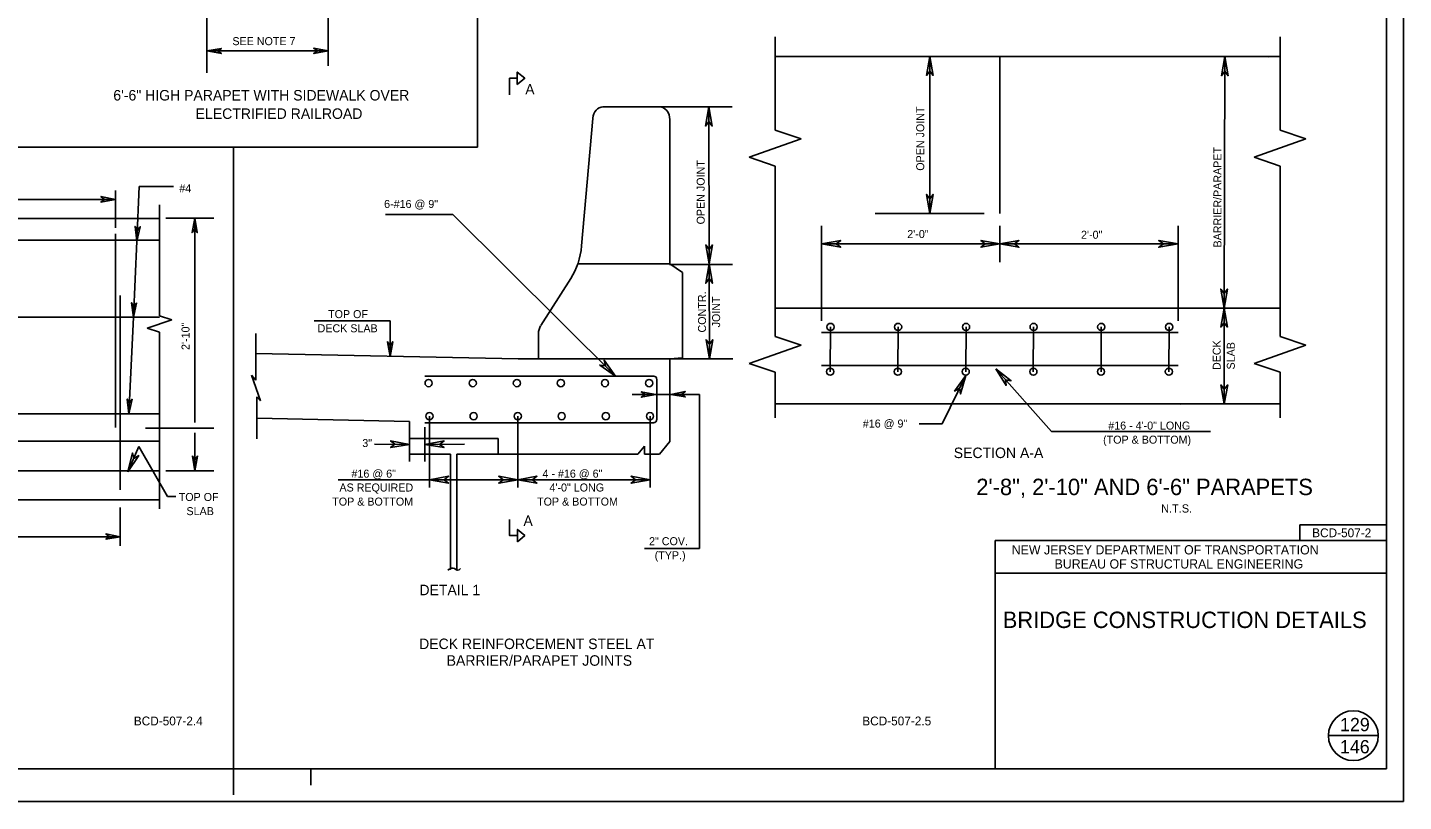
# Model space of a CAD drawing. Extents: x 528.22 to 531.18, y 154.44 to 156.27.
# Drawn here: x 529.419 to 531.177, y 154.438 to 155.427 of the extents above; entities that cross this region are included whole.
import ezdxf

# ---------------------------------------------------------------- set-up
doc = ezdxf.new("R2010")
doc.units = 0
for name, color, linetype in [('1', 7, 'Continuous'), ('39', 7, 'Continuous'), ('Level 1', 7, 'Continuous'), ('Level 2', 7, 'Continuous'), ('Level 3', 7, 'Continuous'), ('Level 41', 7, 'Continuous'), ('Level 5', 7, 'Continuous')]:
    doc.layers.add(name, color=color, linetype=linetype)

msp = doc.modelspace()

# ---------------------------------------------------------------- linework, layer by layer
at = {"layer": '1'}
for q in [(531.0816, 154.5224), (531.1452, 154.5224)]:
    msp.add_line((531.1134, 154.5224), q, dxfattribs=at)
msp.add_circle((531.1134, 154.5224), 0.0318, dxfattribs=at)
at = {"layer": 'Level 1'}
for p, q in [((531.1558, 154.48), (531.1558, 156.23)), ((529.994, 155.2741), (529.994, 155.439)), ((529.3952, 155.2741), (529.994, 155.2741)), ((529.6821, 154.4468), (529.6821, 155.2741)), ((529.6034, 155.0535), (529.5719, 155.043)), ((529.5876, 155.0587), (529.6034, 155.0535)), ((529.5719, 155.043), (529.5876, 155.0377)), ((531.1558, 154.7717), (530.6558, 154.7717)), ((531.1558, 154.73), (530.6558, 154.73)), ((528.4058, 154.48), (531.1558, 154.48)), ((529.781, 154.4798), (529.781, 154.459)), ((530.3999, 154.48), (531.1558, 154.48)), ((531.1558, 154.48), (530.6519, 154.48)), ((528.2192, 154.4383), (531.1775, 154.4383))]:
    msp.add_line(p, q, dxfattribs=at)
for points in [[(529.648, 155.3973), (529.6667, 155.3937), (529.6617, 155.3973), (529.6667, 155.4003)], [(529.8031, 155.3973), (529.7848, 155.4006), (529.7894, 155.3973), (529.7848, 155.394)], [(530.5722, 155.3901), (530.5679, 155.3658), (530.5722, 155.3714), (530.5764, 155.3658)], [(530.9491, 155.3898), (530.9449, 155.3655), (530.9491, 155.3711), (530.9534, 155.3655)], [(530.0449, 155.3543), (530.0449, 155.3701), (530.0545, 155.3622)], [(530.2897, 155.3255), (530.2854, 155.3012), (530.2897, 155.3068), (530.294, 155.3012)], [(529.5312, 155.2073), (529.5128, 155.211), (529.5174, 155.2073), (529.5128, 155.2041)], [(530.5722, 155.1896), (530.5764, 155.2139), (530.5722, 155.208), (530.5679, 155.2139)], [(530.5722, 155.1896), (530.5764, 155.2139), (530.5722, 155.208), (530.5679, 155.2139)], [(529.6326, 155.1834), (529.6293, 155.165), (529.6326, 155.1696), (529.6359, 155.165)], [(529.5588, 155.1542), (529.563, 155.1726), (529.5594, 155.168), (529.5565, 155.1729)], [(530.29, 155.125), (530.2943, 155.1493), (530.29, 155.1434), (530.2858, 155.1493)], [(530.4337, 155.1506), (530.4583, 155.1463), (530.4524, 155.1506), (530.4583, 155.1549)], [(530.6617, 155.1506), (530.6375, 155.1549), (530.643, 155.1506), (530.6375, 155.1463)], [(530.6617, 155.1506), (530.686, 155.1463), (530.6804, 155.1506), (530.686, 155.1549)], [(530.8894, 155.1506), (530.8648, 155.1549), (530.8707, 155.1506), (530.8648, 155.1463)], [(530.29, 155.125), (530.2858, 155.1004), (530.29, 155.1063), (530.2943, 155.1004)], [(530.9482, 155.0686), (530.9524, 155.0929), (530.9482, 155.0873), (530.9439, 155.0929)], [(529.5542, 155.0568), (529.5584, 155.0751), (529.5548, 155.0705), (529.5519, 155.0755)], [(529.5542, 155.0568), (529.5584, 155.0751), (529.5548, 155.0705), (529.5519, 155.0755)], [(530.9482, 155.0686), (530.9439, 155.0443), (530.9482, 155.0499), (530.9524, 155.0443)], [(529.8825, 155.0069), (529.8789, 155.0256), (529.8825, 155.0207), (529.8858, 155.0256)], [(530.2904, 155.0039), (530.2946, 155.0282), (530.2904, 155.0226), (530.2861, 155.0282)], [(530.1703, 154.9816), (530.1558, 155.002), (530.1575, 154.9948), (530.1503, 154.9957)], [(530.6181, 154.9826), (530.6037, 154.9626), (530.6099, 154.9662), (530.6112, 154.959)], [(530.6565, 154.9908), (530.6696, 154.9698), (530.669, 154.977), (530.6759, 154.9757)], [(530.9485, 154.9462), (530.9528, 154.9705), (530.9485, 154.9649), (530.9442, 154.9705)], [(529.5483, 154.9337), (529.5525, 154.9521), (529.5492, 154.9475), (529.5463, 154.9524)], [(529.5483, 154.9337), (529.5525, 154.9521), (529.5492, 154.9475), (529.5463, 154.9524)], [(530.2221, 154.9583), (530.2034, 154.9547), (530.2083, 154.9583), (530.2034, 154.9616)], [(530.2411, 154.9583), (530.2595, 154.9619), (530.2549, 154.9583), (530.2595, 154.9551)], [(529.9072, 154.8944), (529.8829, 154.899), (529.8885, 154.8947), (529.8829, 154.8907)], [(529.9268, 154.8944), (529.9514, 154.8904), (529.9455, 154.8944), (529.9514, 154.899)], [(529.5473, 154.8596), (529.5611, 154.8802), (529.5548, 154.8766), (529.5529, 154.8835)], [(529.6326, 154.8609), (529.6362, 154.8796), (529.6326, 154.8747), (529.6296, 154.8796)], [(529.9327, 154.8494), (529.957, 154.8451), (529.9514, 154.8494), (529.957, 154.8537)], [(530.0456, 154.8494), (530.0213, 154.8537), (530.0269, 154.8494), (530.0213, 154.8451)], [(530.0456, 154.8494), (530.0213, 154.8537), (530.0269, 154.8494), (530.0213, 154.8451)], [(530.0456, 154.8494), (530.0213, 154.8537), (530.0269, 154.8494), (530.0213, 154.8451)], [(530.0456, 154.8494), (530.0699, 154.8451), (530.0643, 154.8494), (530.0699, 154.8537)], [(530.0456, 154.8494), (530.0699, 154.8451), (530.0643, 154.8494), (530.0699, 154.8537)], [(530.2146, 154.8494), (530.1903, 154.8537), (530.1959, 154.8494), (530.1903, 154.8451)], [(529.5374, 154.7766), (529.5191, 154.7802), (529.5237, 154.7766), (529.5191, 154.7736)], [(530.0453, 154.77), (530.0453, 154.7858), (530.0545, 154.7779)]]:
    msp.add_lwpolyline(points, close=True, dxfattribs=at)
for points in [[(530.0449, 155.3622), (530.0351, 155.3622), (530.0351, 155.3412)], [(530.0453, 154.7779), (530.0351, 154.7779), (530.0351, 154.7986)]]:
    msp.add_lwpolyline(points, dxfattribs=at)
at = {"layer": 'Level 2'}
for p, q in [((529.8031, 155.6716), (529.8031, 155.3783)), ((530.3743, 155.415), (530.3743, 155.2959)), ((531.0197, 155.415), (531.0197, 155.2959)), ((530.3743, 155.3901), (531.0197, 155.3901)), ((530.6617, 155.3901), (530.6617, 155.1896)), ((530.1545, 155.3255), (530.2267, 155.3255)), ((530.1414, 155.311), (530.127, 155.148)), ((530.2398, 155.125), (530.2398, 155.3094)), ((530.3412, 155.2615), (530.4075, 155.2848)), ((530.3743, 155.2959), (530.4075, 155.2848)), ((530.9865, 155.2615), (531.0528, 155.2848)), ((531.0197, 155.2959), (531.0528, 155.2848)), ((530.3412, 155.2615), (530.3743, 155.25)), ((530.3743, 155.25), (530.3743, 155.0325)), ((530.9865, 155.2615), (531.0197, 155.25)), ((531.0197, 155.25), (531.0197, 155.0325)), ((530.2395, 155.125), (530.122, 155.125)), ((530.2398, 155.125), (530.2562, 155.1142)), ((530.1132, 155.1066), (530.0748, 155.0463)), ((530.2562, 155.1142), (530.2562, 155.0052)), ((530.3743, 155.0683), (531.0197, 155.0683)), ((529.7106, 154.9767), (529.7106, 155.0361)), ((530.0719, 155.0361), (530.0719, 155.0036)), ((530.3412, 154.998), (530.4075, 155.0213)), ((530.3743, 155.0325), (530.4075, 155.0213)), ((530.9865, 154.998), (531.0528, 155.0213)), ((531.0197, 155.0325), (531.0528, 155.0213)), ((529.7106, 155.0108), (530.0459, 155.0036)), ((530.0459, 155.0036), (530.2562, 155.0036)), ((530.2398, 155.0036), (530.2562, 155.0052)), ((530.2398, 155.0036), (530.2398, 154.898)), ((529.7106, 154.9767), (529.7051, 154.9829)), ((529.7051, 154.9829), (529.7169, 154.9501)), ((530.3412, 154.998), (530.3743, 154.9866)), ((530.3743, 154.9866), (530.3743, 154.9285)), ((530.9865, 154.998), (531.0197, 154.9866)), ((531.0197, 154.9866), (531.0197, 154.9285)), ((529.7169, 154.9501), (529.7119, 154.9554)), ((529.7119, 154.9554), (529.7119, 154.9016)), ((531.0197, 154.9465), (530.3743, 154.9465)), ((529.7119, 154.9281), (529.9072, 154.9239)), ((529.9072, 154.8819), (529.9072, 154.9239)), ((530.0203, 154.9022), (529.9072, 154.9022)), ((530.0203, 154.9022), (529.9892, 154.9022)), ((530.0203, 154.9022), (530.0203, 154.8819)), ((530.2398, 154.898), (530.2267, 154.8819)), ((529.9596, 154.8819), (529.9072, 154.8819)), ((529.9596, 154.8819), (529.9596, 154.7362)), ((529.9678, 154.8819), (529.9678, 154.7339)), ((530.1991, 154.8819), (529.9678, 154.8819)), ((530.2073, 154.8921), (530.1991, 154.8819)), ((530.2073, 154.8921), (530.2073, 154.8819)), ((530.2267, 154.8819), (530.2073, 154.8819)), ((531.0451, 154.7917), (531.1558, 154.7917)), ((530.6558, 154.48), (530.6558, 154.7717))]:
    msp.add_line(p, q, dxfattribs=at)
msp.add_lwpolyline([(529.956, 154.7339), (529.9577, 154.7349), (529.959, 154.7352), (529.9606, 154.7362), (529.9629, 154.7365), (529.9646, 154.7359), (529.9662, 154.7346), (529.9682, 154.7336), (529.9705, 154.7343), (529.9724, 154.7359)], dxfattribs=at)
for centre, major_axis, start_param, end_param in [((530.1544, 155.3094), (0, -0.0162), 3.141593, 4.601732), ((530.2269, 155.3094), (0, -0.0162), 1.570796, 3.141593), ((530.0627, 155.1569), (0, -0.0809), 0.897819, 1.460139), ((530.0849, 155.036), (0, -0.0162), 4.039412, 4.712389)]:
    msp.add_ellipse(centre, major_axis=major_axis, ratio=0.8, start_param=start_param, end_param=end_param, dxfattribs=at)
at = {"layer": 'Level 3'}
for p, q in [((529.5312, 155.2188), (529.5312, 155.1713)), ((529.5588, 155.1542), (529.5617, 155.2238)), ((529.5617, 155.2238), (529.6057, 155.2238)), ((529.1427, 155.2073), (529.5312, 155.2073)), ((529.5876, 155.2005), (529.5876, 155.0587)), ((529.1263, 155.1831), (529.5876, 155.1831)), ((529.5958, 155.1834), (529.6569, 155.1834)), ((529.6326, 155.1834), (529.6326, 154.9226)), ((529.5312, 155.1634), (529.5312, 155.1063)), ((529.1263, 155.1555), (529.5876, 155.1555)), ((529.5542, 155.0568), (529.5588, 155.1542)), ((529.5312, 155.1089), (529.5312, 154.916)), ((529.5374, 155.0846), (529.5374, 154.8366)), ((529.5483, 154.9337), (529.5551, 155.0745)), ((529.1352, 155.0568), (529.5876, 155.0568)), ((529.5876, 155.0377), (529.5876, 154.812)), ((529.1352, 154.9337), (529.5876, 154.9337)), ((529.5374, 154.9304), (529.5374, 154.8957)), ((529.0696, 154.8986), (529.5876, 154.8986)), ((529.6326, 154.9094), (529.6326, 154.8609)), ((529.0696, 154.8609), (529.5876, 154.8609)), ((529.5958, 154.8609), (529.6569, 154.8609)), ((529.3393, 154.8235), (529.5873, 154.8238)), ((529.5978, 154.8278), (529.6086, 154.8278)), ((529.5374, 154.814), (529.5374, 154.7648)), ((529.149, 154.7766), (529.5374, 154.7766))]:
    msp.add_line(p, q, dxfattribs=at)
at = {"layer": 'Level 41'}
msp.add_lwpolyline([(528.2192, 156.2717), (531.1775, 156.2717), (531.1775, 154.4383), (528.2192, 154.4383)], close=True, dxfattribs=at)
at = {"layer": 'Level 5'}
for p, q in [((529.648, 155.539), (529.648, 155.3691)), ((529.648, 155.3973), (529.8031, 155.3973)), ((530.5722, 155.1896), (530.5722, 155.3901)), ((530.8934, 155.3898), (531.0049, 155.3894)), ((530.9482, 155.0686), (530.9491, 155.3898)), ((530.2267, 155.3255), (530.3196, 155.3255)), ((530.29, 155.125), (530.2897, 155.3255)), ((529.9623, 155.1883), (529.8763, 155.1883)), ((530.1703, 154.9816), (529.9623, 155.1883)), ((530.6417, 155.1896), (530.5023, 155.1896)), ((530.4337, 155.0525), (530.4337, 155.1739)), ((530.6617, 155.1273), (530.6617, 155.1739)), ((530.8894, 155.0525), (530.8894, 155.1739)), ((530.6617, 155.1506), (530.4337, 155.1506)), ((530.8894, 155.1506), (530.6617, 155.1506)), ((530.2395, 155.1243), (530.3199, 155.1243)), ((530.2904, 155.0039), (530.29, 155.125)), ((529.8825, 155.0522), (529.7854, 155.0522)), ((529.8825, 155.0069), (529.8825, 155.0522)), ((530.8921, 155.0683), (531.0039, 155.0686)), ((530.9485, 154.9462), (530.9482, 155.0686)), ((530.4337, 155.0374), (530.8894, 155.0374)), ((530.4452, 155.0446), (530.4449, 154.9872)), ((530.5312, 154.9872), (530.5315, 155.0446)), ((530.6184, 155.0446), (530.6181, 154.9872)), ((530.7044, 154.9872), (530.7047, 155.0446)), ((530.7913, 155.0446), (530.791, 154.9872)), ((530.878, 155.0446), (530.8776, 154.9872)), ((530.2398, 155.0036), (530.3202, 155.0036)), ((530.4337, 154.9951), (530.8894, 154.9951)), ((530.5879, 154.9209), (530.6181, 154.9826)), ((530.7277, 154.9111), (530.6565, 154.9908)), ((529.9268, 154.9816), (530.2195, 154.9816)), ((530.2231, 154.978), (530.2231, 154.9259)), ((530.1916, 154.9583), (530.2776, 154.9583)), ((530.2776, 154.9583), (530.2776, 154.7615)), ((529.9327, 154.9304), (529.9327, 154.8392)), ((530.0456, 154.9304), (530.0456, 154.8392)), ((530.2146, 154.9304), (530.2146, 154.8392)), ((530.8924, 154.9459), (531.0046, 154.9462)), ((529.5696, 154.915), (529.6569, 154.915)), ((529.9072, 154.9163), (529.9072, 154.8727)), ((529.9268, 154.9222), (530.2195, 154.9222)), ((529.9268, 154.9163), (529.9268, 154.8727)), ((530.5587, 154.9209), (530.5879, 154.9209)), ((529.9072, 154.8944), (529.8622, 154.8947)), ((529.9268, 154.8944), (529.9774, 154.8947)), ((530.7277, 154.9111), (530.9308, 154.9111)), ((529.5473, 154.8596), (529.5611, 154.8917)), ((529.5611, 154.8917), (529.5978, 154.8278)), ((530.0456, 154.8494), (529.8159, 154.8494)), ((530.2146, 154.8494), (530.0456, 154.8494)), ((531.0451, 154.7917), (531.0451, 154.7717)), ((530.2776, 154.7615), (530.2073, 154.7615))]:
    msp.add_line(p, q, dxfattribs=at)
for centre in [(530.4452, 155.0445), (530.5316, 155.0445), (530.6184, 155.0445), (530.7048, 155.0445), (530.7912, 155.0445), (530.878, 155.0445), (530.4448, 154.9874), (530.5312, 154.9874), (530.618, 154.9874), (530.7045, 154.9874), (530.7909, 154.9874), (530.8777, 154.9874), (529.9316, 154.9728), (529.988, 154.9728), (530.0444, 154.9728), (530.1005, 154.9728), (530.157, 154.9728), (530.2134, 154.9728), (529.9326, 154.9305), (529.9891, 154.9305), (530.0455, 154.9305), (530.1016, 154.9305), (530.158, 154.9305), (530.2145, 154.9305)]:
    msp.add_circle(centre, 0.0046, dxfattribs=at)
for centre, start, end in [((530.2194, 154.9781), 0, 90), ((530.2194, 154.9259), 270, 0)]:
    msp.add_arc(centre, 0.00353, start, end, dxfattribs=at)

# ---------------------------------------------------------------- texts
at = {"layer": '39'}
for s, p in [('129', (531.0965, 154.5281)), ('146', (531.0964, 154.4998))]:
    msp.add_text(s, height=0.01697, dxfattribs=at).set_placement(p)
at = {"layer": 'Level 1'}
for s, height, p in [('SEE NOTE 7', 0.01023, (529.6808, 155.4045)), ('A', 0.0133, (530.0551, 155.3415)), ('6\'-6" HIGH PARAPET WITH SIDEWALK OVER', 0.013404, (529.5286, 155.3338)), ('ELECTRIFIED RAILROAD', 0.013404, (529.6338, 155.3103)), ('#4', 0.01023, (529.6129, 155.2165)), ('6-#16 @ 9"', 0.01023, (529.8747, 155.1965)), ('2\'-0"', 0.01023, (530.5433, 155.1581)), ('2\'-0"', 0.01023, (530.7654, 155.1572)), ('TOP OF', 0.01023, (529.8031, 155.0558)), ('DECK SLAB', 0.01023, (529.7897, 155.0377)), ('#16 @ 9"', 0.01023, (530.4865, 154.916)), ('#16 - 4\'-0" LONG', 0.010228, (530.8002, 154.9134)), ('3"', 0.01023, (529.8468, 154.8911)), ('(TOP & BOTTOM)', 0.010228, (530.7936, 154.8954)), ('SECTION A-A', 0.013404, (530.6027, 154.877)), ('#16 @ 6"', 0.01023, (529.833, 154.852)), ('4 - #16 @ 6"', 0.010228, (530.0771, 154.852)), ('AS REQUIRED', 0.010228, (529.8176, 154.8343)), ('4\'-0" LONG', 0.01023, (530.086, 154.8343)), ('TOP OF', 0.01023, (529.6122, 154.8222)), ('TOP & BOTTOM', 0.010228, (529.8084, 154.8163)), ('TOP & BOTTOM', 0.010228, (530.0702, 154.8163)), ('SLAB', 0.01023, (529.6221, 154.8041)), ('A', 0.0133, (530.0528, 154.7904)), ('2" COV.', 0.01023, (530.2133, 154.7657)), ('(TYP.)', 0.01023, (530.2205, 154.7477)), ('NEW JERSEY DEPARTMENT OF TRANSPORTATION', 0.011811, (530.6768, 154.7539)), ('BUREAU OF STRUCTURAL ENGINEERING', 0.011811, (530.7316, 154.7359)), ('DETAIL 1', 0.0134, (529.9198, 154.7018)), ('DECK REINFORCEMENT STEEL AT', 0.013404, (529.9194, 154.633)), ('BARRIER/PARAPET JOINTS', 0.013404, (529.9546, 154.6117))]:
    msp.add_text(s, height=height, dxfattribs=at).set_placement(p)
for s, height, p in [('OPEN JOINT', 0.01023, (530.565, 155.2441)), ('BARRIER/PARAPET', 0.010228, (530.9449, 155.146)), ('OPEN JOINT', 0.01023, (530.2844, 155.1755)), ('CONTR.', 0.01023, (530.2861, 155.0374)), ('JOINT', 0.01023, (530.3041, 155.044)), ('2\'-10"', 0.01023, (529.626, 155.0151)), ('DECK', 0.01023, (530.9439, 154.9895)), ('SLAB', 0.01023, (530.9619, 154.9902))]:
    msp.add_text(s, height=height, rotation=90, dxfattribs=at).set_placement(p)
at = {"layer": 'Level 5'}
for s, height, p in [('2\'-8", 2\'-10" AND 6\'-6" PARAPETS', 0.020939, (530.6315, 154.8297)), ('N.T.S.', 0.01047, (530.8677, 154.8074)), ('BCD-507-2', 0.01129, (531.0608, 154.7759)), ('BRIDGE CONSTRUCTION DETAILS', 0.020939, (530.6653, 154.6599)), ('BCD-507-2.4', 0.011287, (529.5548, 154.5355)), ('BCD-507-2.5', 0.011287, (530.4858, 154.5355))]:
    msp.add_text(s, height=height, dxfattribs=at).set_placement(p)

doc.saveas('drawing.dxf')
